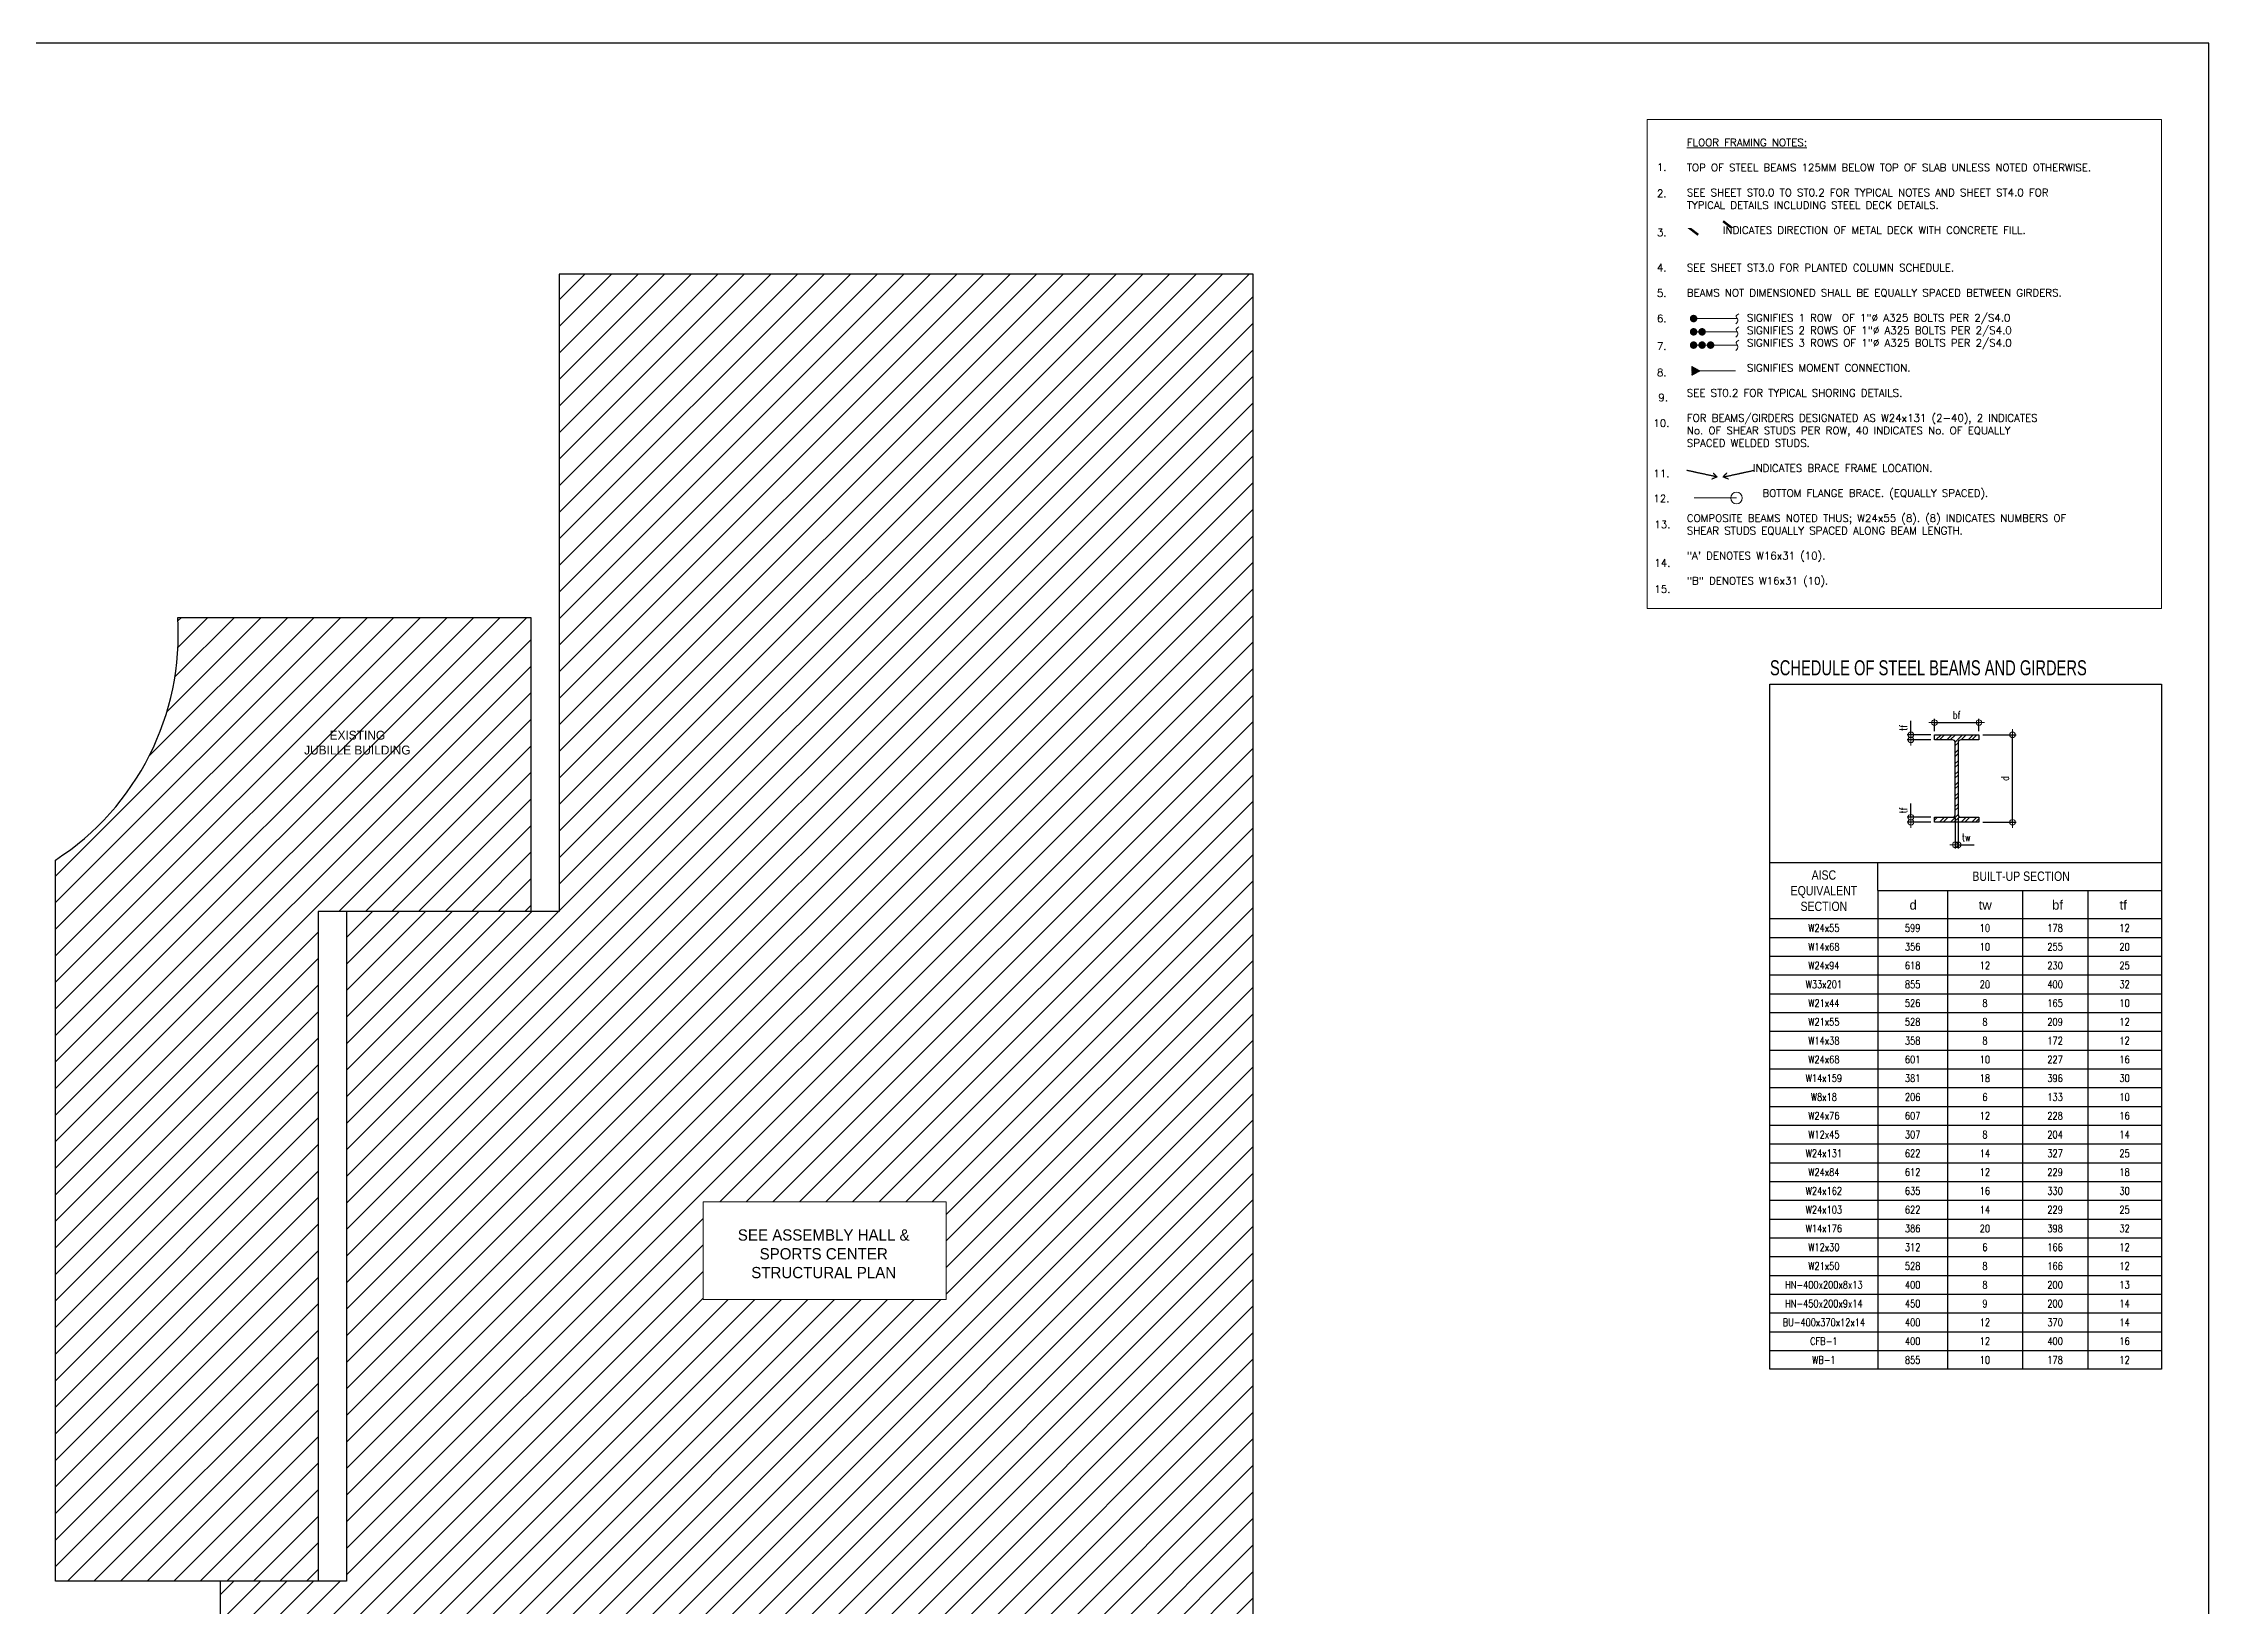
# Model space of a CAD drawing. Header units: millimetres. Extents: x 713683 to 908490, y -16030 to 119854.
# Drawn here: x 793242 to 908490, y 36602 to 119854 of the extents above; entities that cross this region are included whole.
import ezdxf
from ezdxf.enums import TextEntityAlignment as Align

# ---------------------------------------------------------------- set-up
doc = ezdxf.new("R2010")
doc.units = ezdxf.units.MM
doc.header["$MEASUREMENT"] = 0
doc.linetypes.add('HIDDEN', pattern=[0.375, 0.25, -0.125])
doc.linetypes.add('PHANTOM2', pattern=[1.25, 0.625, -0.125, 0.125, -0.125, 0.125, -0.125])
doc.layers.get('0').update_dxf_attribs({"lineweight": 0})
for name, color, linetype, lineweight in [('BOUNDARY', 2, 'Continuous', 30), ('HATCH', 8, 'Continuous', 5), ('S-ANNO-DIMS', 252, 'Continuous', 5), ('S-Anno-Symb', 143, 'PHANTOM2', 15), ('S-Anno-Text', 52, 'Continuous', 20), ('S-BRACE', 2, 'Continuous', 9), ('S-DETL-PATT', 9, 'Continuous', 9), ('TEXT', 2, 'Continuous', 20)]:
    doc.layers.add(name, color=color, linetype=linetype, lineweight=lineweight)
doc.layers.add('LINES', color=1, linetype='Continuous')
doc.layers.add('S-DETL-LN03', color=3, linetype='Continuous')
doc.styles.add('1', font='simplex8.shx', dxfattribs={"width": 0.8, "height": 400})
doc.styles.add('MMTX$0$ESMX$0$X-OPTA1D', font='x-opta1d')
doc.styles.add('ROMANS1', font='ROMANS.shx', dxfattribs={"height": 0.09375})
doc.styles.add('SIMPLEX', font='SIMPLEX.shx', dxfattribs={"width": 0.8, "height": 400})
doc.styles.add('TITLE1', font='HELV.shx', dxfattribs={"height": 500})
doc.dimstyles.new('DIM_200', dxfattribs={"dimtxt": 400, "dimasz": 2, "dimexe": 200, "dimexo": 200, "dimgap": 200, "dimtad": 1, "dimdec": 0, "dimrnd": 1, "dimzin": 1, "dimdsep": 46, "dimtxsty": 'SIMPLEX', "dimblk1": 'ESCADIM_ARW', "dimblk2": 'ESCADIM_ARW', "dimsah": 1, "dimcen": 50, "dimclrd": 251, "dimclre": 251, "dimclrt": 52, "dimazin": 0, "dimtfac": 1, "dimtdec": 0, "dimtofl": 0, "dimtmove": 0, "dimatfit": 3, "dimldrblk": 'ESCADIM_ARW', "dimfxl": 1, "dimtolj": 1, "dimtzin": 0, "dimarcsym": 0})
doc.dimstyles.new('ESCA', dxfattribs={"dimtxt": 300, "dimasz": 1, "dimexe": 100, "dimexo": 100, "dimgap": 100, "dimtad": 1, "dimdec": 0, "dimrnd": 1, "dimdsep": 46, "dimtxsty": '1', "dimblk1": 'ESCADIM_ARW', "dimblk2": 'ESCADIM_ARW', "dimsah": 1, "dimcen": 50, "dimclrd": 256, "dimclre": 256, "dimclrt": 52, "dimadec": 0, "dimazin": 0, "dimtfac": 1, "dimtdec": 0, "dimtofl": 0, "dimtmove": 0, "dimatfit": 3, "dimldrblk": 'ESCADIM_ARW', "dimfxl": 1, "dimtolj": 1, "dimtzin": 0, "dimarcsym": 0})

# ---------------------------------------------------------------- blocks, each defined once
blk = doc.blocks.new('ESCADIM_ARW')
at = {"color": 7}
blk.add_line((-150, 0), (150, 0), dxfattribs=at)
blk.add_circle((0, 0), 75, dxfattribs=at)
blk = doc.blocks.new('*D58')
at = {"layer": 'Defpoints', "color": 0, "ltscale": 0.05, "transparency": 16777216}
for p in [(893895, 83030), (896263, 83681), (896263, 83030)]:
    blk.add_point(p, dxfattribs=at)
at = {"layer": 'S-ANNO-DIMS', "color": 251, "lineweight": -2, "ltscale": 0.05, "transparency": 16777216}
for p, q in [((893895, 83230), (893895, 83881)), ((893897, 83681), (896261, 83681)), ((896263, 83230), (896263, 83881))]:
    blk.add_line(p, q, dxfattribs=at)
at = {"layer": 'S-ANNO-DIMS', "color": 251, "lineweight": -2, "ltscale": 0.05, "transparency": 16777216, "xscale": 2, "yscale": 2, "zscale": 2, "rotation": 180}
blk.add_blockref('ESCADIM_ARW', (893895, 83681), dxfattribs=at)
at = {"layer": 'S-ANNO-DIMS', "color": 251, "lineweight": -2, "ltscale": 0.05, "transparency": 16777216, "xscale": 2, "yscale": 2, "zscale": 2}
blk.add_blockref('ESCADIM_ARW', (896263, 83681), dxfattribs=at)
at = {"layer": 'S-ANNO-DIMS', "color": 52, "ltscale": 0.05, "transparency": 16777216, "insert": (895079, 84081), "char_height": 400, "attachment_point": 5, "style": 'SIMPLEX'}
blk.add_mtext('\\A1;bf', dxfattribs=at)
blk = doc.blocks.new('*D59')
at = {"layer": 'Defpoints', "color": 0, "ltscale": 0.05, "transparency": 16777216}
for p in [(896263, 83030), (898048, 83030), (896263, 78372)]:
    blk.add_point(p, dxfattribs=at)
at = {"layer": 'S-ANNO-DIMS', "color": 251, "lineweight": -2, "ltscale": 0.05, "transparency": 16777216}
for p, q in [((896463, 83030), (898248, 83030)), ((898048, 78374), (898048, 83028)), ((896463, 78372), (898248, 78372))]:
    blk.add_line(p, q, dxfattribs=at)
at = {"layer": 'S-ANNO-DIMS', "color": 251, "lineweight": -2, "ltscale": 0.05, "transparency": 16777216, "xscale": 2, "yscale": 2, "zscale": 2}
for p, rotation in [((898048, 83030), 90), ((898048, 78372), 270)]:
    blk.add_blockref('ESCADIM_ARW', p, dxfattribs=dict(at, rotation=rotation))
at = {"layer": 'S-ANNO-DIMS', "color": 52, "ltscale": 0.05, "transparency": 16777216, "insert": (897648, 80701), "char_height": 400, "attachment_point": 5, "rotation": 90, "style": 'SIMPLEX'}
blk.add_mtext('\\A1;d', dxfattribs=at)
blk = doc.blocks.new('*D60')
at = {"layer": 'Defpoints', "color": 0, "ltscale": 0.05, "transparency": 16777216}
for p in [(895005, 78784), (895153, 78784), (895153, 77172)]:
    blk.add_point(p, dxfattribs=at)
at = {"layer": 'S-ANNO-DIMS', "color": 251, "lineweight": -2, "ltscale": 0.05, "transparency": 16777216}
for p, q in [((895005, 78584), (895005, 76972)), ((895153, 78584), (895153, 76972)), ((895003, 77172), (895001, 77172)), ((895155, 77172), (896014, 77172))]:
    blk.add_line(p, q, dxfattribs=at)
at = {"layer": 'S-ANNO-DIMS', "color": 251, "lineweight": -2, "ltscale": 0.05, "transparency": 16777216, "xscale": 2, "yscale": 2, "zscale": 2}
blk.add_blockref('ESCADIM_ARW', (895005, 77172), dxfattribs=at)
at = {"layer": 'S-ANNO-DIMS', "color": 251, "lineweight": -2, "ltscale": 0.05, "transparency": 16777216, "xscale": 2, "yscale": 2, "zscale": 2, "rotation": 180}
blk.add_blockref('ESCADIM_ARW', (895153, 77172), dxfattribs=at)
at = {"layer": 'S-ANNO-DIMS', "color": 52, "ltscale": 0.05, "transparency": 16777216, "insert": (895586, 77572), "char_height": 400, "attachment_point": 5, "style": 'SIMPLEX'}
blk.add_mtext('\\A1;tw', dxfattribs=at)
blk = doc.blocks.new('*D56')
at = {"layer": 'Defpoints', "color": 0, "ltscale": 0.05, "transparency": 16777216}
for p in [(892642, 83030), (893895, 83030), (893895, 82763)]:
    blk.add_point(p, dxfattribs=at)
at = {"layer": 'S-ANNO-DIMS', "color": 251, "lineweight": -2, "ltscale": 0.05, "transparency": 16777216}
for p, q in [((893695, 83030), (892442, 83030)), ((892642, 83032), (892642, 83769)), ((893695, 82763), (892442, 82763)), ((892642, 82761), (892642, 82759))]:
    blk.add_line(p, q, dxfattribs=at)
at = {"layer": 'S-ANNO-DIMS', "color": 251, "lineweight": -2, "ltscale": 0.05, "transparency": 16777216, "xscale": 2, "yscale": 2, "zscale": 2}
for p, rotation in [((892642, 83030), 270), ((892642, 82763), 90)]:
    blk.add_blockref('ESCADIM_ARW', p, dxfattribs=dict(at, rotation=rotation))
at = {"layer": 'S-ANNO-DIMS', "color": 52, "ltscale": 0.05, "transparency": 16777216, "insert": (892242, 83402), "char_height": 400, "attachment_point": 5, "rotation": 90, "style": 'SIMPLEX'}
blk.add_mtext('\\A1;tf', dxfattribs=at)
blk = doc.blocks.new('*D57')
at = {"layer": 'Defpoints', "color": 0, "ltscale": 0.05, "transparency": 16777216}
for p in [(892642, 78639), (893895, 78639), (893895, 78372)]:
    blk.add_point(p, dxfattribs=at)
at = {"layer": 'S-ANNO-DIMS', "color": 251, "lineweight": -2, "ltscale": 0.05, "transparency": 16777216}
for p, q in [((893695, 78639), (892442, 78639)), ((893695, 78372), (892442, 78372)), ((892642, 78641), (892642, 79378)), ((892642, 78370), (892642, 78368))]:
    blk.add_line(p, q, dxfattribs=at)
at = {"layer": 'S-ANNO-DIMS', "color": 251, "lineweight": -2, "ltscale": 0.05, "transparency": 16777216, "xscale": 2, "yscale": 2, "zscale": 2}
for p, rotation in [((892642, 78639), 270), ((892642, 78372), 90)]:
    blk.add_blockref('ESCADIM_ARW', p, dxfattribs=dict(at, rotation=rotation))
at = {"layer": 'S-ANNO-DIMS', "color": 52, "ltscale": 0.05, "transparency": 16777216, "insert": (892242, 79011), "char_height": 400, "attachment_point": 5, "rotation": 90, "style": 'SIMPLEX'}
blk.add_mtext('\\A1;tf', dxfattribs=at)

msp = doc.modelspace()

# ---------------------------------------------------------------- hatches: boundary and pattern name
at = {"layer": 'HATCH', "ltscale": 0.05}
h = msp.add_hatch(dxfattribs=at)
h.set_pattern_fill('ANSI31', color=252, scale=8000)
h.set_pattern_definition([(45, (205125.9, 153881.6), (-707.1068, 707.1068), [])])
h.paths.add_polyline_path([(857642.95067, 107554.64777), (820696.26934, 107554.64777), (820696.26934, 73622.53533), (809375.60612, 73622.53533), (809375.60612, 37961.14559), (802658.98419, 37961.14559), (802658.98419, 8392.64134), (811660.31855, 8392.64134), (811660.31855, 4973.37652), (857642.95067, 4973.37652)])
h.paths.add_polyline_path([(828359.47145, 52959.81527), (828359.47145, 58161.07273), (841301.0477, 58161.07273), (841301.0477, 52959.81527)], flags=16)
h = msp.add_hatch(dxfattribs=at)
h.set_pattern_fill('ANSI31', color=56, scale=8000, style=0)
h.set_pattern_definition([(45, (407251.8, 0), (-707.1068, 707.1068), [])])
edge = h.paths.add_edge_path()
edge.add_line((819196.26934, 73622.53533), (807875.60612, 73622.53533))
edge.add_line((807875.60612, 73622.53533), (807875.60612, 37961.14559))
edge.add_line((807875.60612, 37961.14559), (793887.95764, 37961.14559))
edge.add_line((793887.95764, 37961.14559), (793887.95764, 76361.2484))
edge.add_arc((786106.67176, 88383.33174), 14320.57603, 302.9129377887, 363.6077278857)
edge.add_line((800398.868, 89284.45585), (819196.26934, 89284.45585))
edge.add_line((819196.26934, 89284.45585), (819196.26934, 73622.53533))
at = {"layer": 'S-Anno-Text'}
h = msp.add_hatch(color=1, dxfattribs=at)
h.paths.add_polyline_path([(880986.52353, 102641.45814), (880986.52353, 102408.57542), (881407.67899, 102408.57542)])
h.paths.add_polyline_path([(880986.52353, 102175.69271), (881407.67899, 102408.57542), (880986.52353, 102408.57542)])
at = {"layer": 'S-DETL-PATT'}
h = msp.add_hatch(dxfattribs=at)
h.set_pattern_fill('ANSI32', color=256, scale=1080, style=0)
h.set_pattern_definition([(45, (-780235.5, -12931.2), (-286.37825, 286.37825), []), (45, (-780044.6, -12931.2), (-286.37825, 286.37825), [])])
h.paths.add_polyline_path([(896263.33102, 83030.12566), (893895.03502, 83030.12566), (893895.03502, 82763.12086), (894860.64142, 82763.12086, -0.4142135624), (895005.11662, 82618.64566), (895005.11662, 78783.65206, -0.4142135624), (894860.64142, 78639.17686), (893895.03502, 78639.17686), (893895.03502, 78372.17206), (895079.18302, 78372.17206), (896263.33102, 78372.17206), (896263.33102, 78639.17686), (895297.72462, 78639.17686, -0.4142135624), (895153.24942, 78783.65206), (895153.24942, 82618.64566, -0.4142135624), (895297.72462, 82763.12086), (896263.33102, 82763.12086)])

# ---------------------------------------------------------------- linework, layer by layer
at = {"ltscale": 0.05, "elevation": 0.00001}
msp.add_lwpolyline([(828359.47145, 52959.81527), (841301.0477, 52959.81527), (841301.0477, 58161.07273), (828359.47145, 58161.07273)], close=True, dxfattribs=at)
at = {"layer": 'BOUNDARY', "ltscale": 0.05, "elevation": 0}
msp.add_lwpolyline([(802658.98419, 8392.64134), (811660.31855, 8392.64134), (811660.31855, 4973.37652), (857642.95067, 4973.37652), (857642.95067, 107554.64777), (820696.26934, 107554.64777), (820696.26934, 73622.53533), (809375.60612, 73622.53533), (809375.60612, 37961.14559), (802658.98419, 37961.14559)], close=True, dxfattribs=at)
at = {"layer": 'BOUNDARY', "ltscale": 0.05, "elevation": 0.00001}
msp.add_lwpolyline([(819196.26934, 73622.53533), (807875.60612, 73622.53533), (807875.60612, 37961.14559), (793887.95764, 37961.14559), (793887.95764, 76361.2484, 0.2712010963), (800398.868, 89284.45585), (819196.26934, 89284.45585)], format="xyb", close=True, dxfattribs=at)
at = {"layer": 'Defpoints', "ltscale": 0.05, "elevation": 0.00004}
msp.add_lwpolyline([(713682.58782, -16029.97309), (908490.03124, -16029.97309), (908490.03124, 119854.23107), (713682.58782, 119854.23107)], close=True, dxfattribs=at)
at = {"layer": 'LINES', "color": 2, "linetype": 'Continuous', "lineweight": -3}
for p, q in [((905974.72337, 76210.38094, 0.00004), (885133.71495, 76210.38094, 0.00004)), ((890884.71898, 74734.99998, 0.00004), (890884.71898, 76210.38094, 0.00004)), ((890884.71898, 74734.99998, 0.00004), (905974.72337, 74734.99998, 0.00004)), ((885133.71495, 73243.23012, 0.00004), (905974.72337, 73243.23012, 0.00004))]:
    msp.add_line(p, q, dxfattribs=at)
at = {"layer": 'LINES', "linetype": 'Continuous', "lineweight": -3}
for p, q in [((890884.71898, 74734.99998, 0.00004), (890884.71898, 49243.23012, 0.00004)), ((894585.05202, 74734.99998, 0.00004), (894585.05202, 49243.23012, 0.00004)), ((898576.8103, 74734.99998, 0.00004), (898576.8103, 49243.23012, 0.00004)), ((902054.63396, 74734.99998, 0.00004), (902054.63396, 49243.23012, 0.00004)), ((885133.71495, 72243.23012, 0.00004), (905974.72337, 72243.23012, 0.00004)), ((885133.71495, 71243.23012, 0.00004), (905974.72337, 71243.23012, 0.00004)), ((885133.71495, 70243.23012, 0.00004), (905974.72337, 70243.23012, 0.00004)), ((885133.71495, 69243.23012, 0.00004), (905974.72337, 69243.23012, 0.00004)), ((885133.71495, 68243.23012, 0.00004), (905974.72337, 68243.23012, 0.00004)), ((885133.71495, 67243.23012, 0.00004), (905974.72337, 67243.23012, 0.00004)), ((885133.71495, 66243.23012, 0.00004), (905974.72337, 66243.23012, 0.00004)), ((885133.71495, 65243.23012, 0.00004), (905974.72337, 65243.23012, 0.00004)), ((885133.71495, 64243.23012, 0.00004), (905974.72337, 64243.23012, 0.00004)), ((885133.71495, 63243.23012, 0.00004), (905974.72337, 63243.23012, 0.00004)), ((885133.71495, 62243.23012, 0.00004), (905974.72337, 62243.23012, 0.00004)), ((885133.71495, 61243.23012, 0.00004), (905974.72337, 61243.23012, 0.00004)), ((885133.71495, 60243.23012, 0.00004), (905974.72337, 60243.23012, 0.00004)), ((885133.71495, 59243.23012, 0.00004), (905974.72337, 59243.23012, 0.00004)), ((885133.71495, 58243.23012, 0.00004), (905974.72337, 58243.23012, 0.00004)), ((885133.71495, 57243.23012, 0.00004), (905974.72337, 57243.23012, 0.00004)), ((885133.71495, 56243.23012, 0.00004), (905974.72337, 56243.23012, 0.00004)), ((885133.71495, 55243.23012, 0.00004), (905974.72337, 55243.23012, 0.00004)), ((885133.71495, 54243.23012, 0.00004), (905974.72337, 54243.23012, 0.00004)), ((885133.71495, 53243.23012, 0.00004), (905974.72337, 53243.23012, 0.00004)), ((885133.71495, 52243.23012, 0.00004), (905974.72337, 52243.23012, 0.00004)), ((885133.71495, 51243.23012, 0.00004), (905974.72337, 51243.23012, 0.00004)), ((885133.71495, 50243.23012, 0.00004), (905974.72337, 50243.23012, 0.00004))]:
    msp.add_line(p, q, dxfattribs=at)
at = {"layer": 'LINES', "color": 2, "linetype": 'Continuous', "lineweight": -3, "elevation": 0.00004}
msp.add_lwpolyline([(885133.71495, 85726.0199), (905974.72337, 85726.0199), (905974.72337, 49243.23012), (885133.71495, 49243.23012)], close=True, dxfattribs=at)
at = {"layer": 'S-Anno-Symb'}
for p, q in [((881407.67899, 102408.57542, 0.00004), (880986.52353, 102641.45814, 0.00004)), ((880986.52353, 102641.45814, 0.00004), (880986.52353, 102408.57542, 0.00004)), ((881407.67899, 102408.57542, 0.00004), (880986.52353, 102175.69271, 0.00004)), ((880986.52353, 102175.69271, 0.00004), (880986.52353, 102408.57542, 0.00004))]:
    msp.add_line(p, q, dxfattribs=at)
at = {"layer": 'S-Anno-Text', "color": 1}
for p, q in [((883397.55862, 105195.35106, 0.00004), (881075.94283, 105195.35106, 0.00004)), ((883397.55862, 104489.18247, 0.00004), (881075.94283, 104489.18247, 0.00004)), ((883397.55862, 103783.01387, 0.00004), (881075.94283, 103783.01387, 0.00004)), ((880986.52353, 102641.45814, 0.00004), (881407.67899, 102408.57542, 0.00004)), ((883308.13932, 102408.57542, 0.00004), (880986.52353, 102408.57542, 0.00004)), ((881104.59137, 95641.23533, -213.47857), (883359.95296, 95641.23533, -213.47857))]:
    msp.add_line(p, q, dxfattribs=at)
at = {"layer": 'S-Anno-Text', "elevation": 0.00004}
msp.add_lwpolyline([(878605.33911, 115794.23109), (905974.72337, 115794.23109), (905974.72337, 89749.77506), (878605.33911, 89749.77506)], close=True, dxfattribs=at)
at = {"layer": 'S-Anno-Text', "color": 2, "elevation": 0.00004}
msp.add_lwpolyline([(882646.5883, 110379.14663, 124.998, 124.998, 0), (883117.57643, 110016.60306, 0, 0, 0), (880850.89504, 110016.60306, 124.998, 124.998, 0), (881321.88317, 109654.05949, 124.998, 124.998, 0)], format="xyseb", dxfattribs=at)
at = {"layer": 'S-Anno-Text', "color": 1, "const_width": 200, "elevation": 0.00004}
for points in [[(880975.94283, 105195.35106, 1), (881175.94283, 105195.35106, 1)], [(880975.94283, 104489.18247, 1), (881175.94283, 104489.18247, 1)], [(880975.94283, 103783.01387, 1), (881175.94283, 103783.01387, 1)], [(881428.11077, 104489.18247, 1), (881628.11077, 104489.18247, 1)], [(881428.11077, 103783.01387, 1), (881628.11077, 103783.01387, 1)], [(881880.2787, 103783.01387, 1), (882080.2787, 103783.01387, 1)]]:
    msp.add_lwpolyline(points, format="xyb", close=True, dxfattribs=at)
at = {"layer": 'S-Anno-Text', "color": 1}
msp.add_circle((883359.95296, 95641.23533, -213.47857), 308.79536, dxfattribs=at)
for points in [[(883485.93959, 105454.39524, 0.00004), (883336.45415, 105300.26027, 0.00004), (883432.17276, 105134.47079, 0.00004), (883328.47715, 104908.99475, 0.00004)], [(883485.93959, 104748.22664, 0.00004), (883336.45415, 104594.09168, 0.00004), (883432.17276, 104428.30219, 0.00004), (883328.47715, 104202.82615, 0.00004)], [(883485.93959, 104042.05805, 0.00004), (883336.45415, 103887.92308, 0.00004), (883432.17276, 103722.1336, 0.00004), (883328.47715, 103496.65756, 0.00004)]]:
    msp.add_spline(points, degree=3, dxfattribs=at)
at = {"layer": 'S-DETL-LN03', "elevation": 0.00004}
msp.add_lwpolyline([(895079.18302, 78372.17206), (893895.03502, 78372.17206), (893895.03502, 78639.17686), (894860.64142, 78639.17686, 0.4142135624), (895005.11662, 78783.65206), (895005.11662, 82618.64566, 0.4142135624), (894860.64142, 82763.12086), (893895.03502, 82763.12086), (893895.03502, 83030.12566), (896263.33102, 83030.12566), (896263.33102, 82763.12086), (895297.72462, 82763.12086, 0.4142135624), (895153.24942, 82618.64566), (895153.24942, 78783.65206, 0.4142135624), (895297.72462, 78639.17686), (896263.33102, 78639.17686), (896263.33102, 78372.17206), (895079.18302, 78372.17206)], format="xyb", dxfattribs=at)

# ---------------------------------------------------------------- texts
at = {"color": 7, "ltscale": 0.05, "width": 11058.6068377, "attachment_point": 5, "style": 'MMTX$0$ESMX$0$X-OPTA1D'}
for s, insert, char_height in [('EXISTING \\PJUBILLE BUILDING', (809956.3871, 82610.86355, 0.00001), 473.4903139), ('SEE ASSEMBLY HALL & SPORTS CENTER STRUCTURAL PLAN', (834777.26152, 55391.46351, 0.00001), 600)]:
    msp.add_mtext(s, dxfattribs=dict(at, insert=insert, char_height=char_height))
at = {"layer": 'S-Anno-Text', "style": 'ROMANS1'}
for s, p in [('1.', (879635.75687, 113458.16934, 0.00004)), ('2.', (879635.75687, 112060.60938, 0.00004)), ('3.', (879635.75687, 109979.25839, 0.00004)), ('4.', (879635.75687, 108103.91552, 0.00004)), ('5.', (879635.75687, 106757.27503, 0.00004)), ('6.', (879635.75687, 105398.24218, 0.00004)), ('7.', (879635.75687, 103925.628, 0.00004)), ('8.', (879635.75687, 102524.91603, 0.00004)), ('9.', (879713.44845, 101193.72372, -106.73926)), ('10.', (879791.14002, 99828.02154, -213.47857)), ('11.', (879791.14002, 97145.23865, -213.47857)), ('12.', (879791.14002, 95812.61408, -213.47857)), ('13.', (879842.98338, 94428.15426, -213.47853)), ('14.', (879842.98338, 92383.06736, -213.47853)), ('15.', (879842.98338, 90985.84132, -213.47853))]:
    msp.add_text(s, height=400, dxfattribs=at).set_placement(p, align=Align.TOP_RIGHT)
at = {"layer": 'S-Anno-Text', "attachment_point": 1}
for s, insert, char_height, width, style in [('\\A1;{\\L\\C1;FLOOR FRAMING NOTES:\\l \\P\\P}TOP OF STEEL BEAMS 125MM BELOW TOP OF SLAB UNLESS NOTED OTHERWISE.\\P\\PSEE SHEET ST0.0 TO ST0.2 FOR TYPICAL NOTES AND SHEET ST4.0 FOR \\PTYPICAL DETAILS INCLUDING STEEL DECK DETAILS. \\P\\P       INDICATES DIRECTION OF METAL DECK WITH CONCRETE FILL.\\P\\P\\PSEE SHEET ST3.0 FOR PLANTED COLUMN SCHEDULE. \\P\\PBEAMS NOT DIMENSIONED SHALL BE EQUALLY SPACED BETWEEN GIRDERS. \\P\\P^I^ISIGNIFIES 1 ROW  OF 1"%%C A325 BOLTS PER 2/S4.0\\P^I^ISIGNIFIES 2 ROWS OF 1"%%C A325 BOLTS PER 2/S4.0\\P^I^ISIGNIFIES 3 ROWS OF 1"%%C A325 BOLTS PER 2/S4.0\\P\\P^I^ISIGNIFIES MOMENT CONNECTION.\\P\\PSEE ST0.2 FOR TYPICAL SHORING DETAILS.\\P\\PFOR BEAMS/GIRDERS DESIGNATED AS W24x131 (2-40), 2 INDICATES\\PNo. OF SHEAR STUDS PER ROW, 40 INDICATES No. OF EQUALLY\\PSPACED WELDED STUDS.\\P\\P^I       INDICATES BRACE FRAME LOCATION.\\P\\P^I^I   BOTTOM FLANGE BRACE. (EQUALLY SPACED).\\P\\PCOMPOSITE BEAMS NOTED THUS; W24x55 (8). (8) INDICATES NUMBERS OF\\PSHEAR STUDS EQUALLY SPACED ALONG BEAM LENGTH.\\P\\P"A\' DENOTES W16x31 (10).\\P\\P"B" DENOTES W16x31 (10).', (880715.81348, 114771.45269, 0.00004), 400, 25187.5, 'ROMANS1'), ('{\\W0.7;SCHEDULE OF STEEL BEAMS AND GIRDERS}', (885138.28583, 87000.05501, 0.00004), 800, 27388.9591982, 'TITLE1')]:
    msp.add_mtext(s, dxfattribs=dict(at, insert=insert, char_height=char_height, width=width, style=style))
at = {"layer": 'S-Anno-Text', "color": 7, "char_height": 500, "attachment_point": 5, "style": 'TITLE1'}
for s, insert, width in [('{\\W0.8;AISC EQUIVALENT SECTION}', (888009.21697, 74726.80553, 0.00004), 4130.7408554), ('{\\W0.8;BUILT-UP SECTION}', (898504.95783, 75497.94785, 0.00004), 8446.7631969), ('d', (892762.29573, 73966.3362, 0.00004), 4130.7408554), ('tw', (896596.64468, 73966.3362, 0.00004), 4130.7408554), ('bf', (900446.28059, 73966.3362, 0.00004), 4130.7408554), ('tf', (903939.79031, 73966.3362, 0.00004), 4130.7408554)]:
    msp.add_mtext(s, dxfattribs=dict(at, insert=insert, width=width))
at = {"layer": 'TEXT', "char_height": 400, "width": 22904.45084, "attachment_point": 5, "style": '1'}
for s, insert in [('\\A1;{\\W0.8;W24x55}', (888009.21697, 72743.23012, 0.00004)), ('\\A1;{\\W0.8;599}', (892734.8855, 72743.23012, 0.00004)), ('\\A1;{\\W0.8;10}', (896580.93116, 72743.23012, 0.00004)), ('\\A1;{\\W0.8;178}', (900315.72213, 72743.23012, 0.00004)), ('\\A1;{\\W0.8;12}', (904014.67867, 72743.23012, 0.00004)), ('\\A1;{\\W0.8;W14x68}', (888009.21697, 71743.23012, 0.00004)), ('\\A1;{\\W0.8;356}', (892734.8855, 71743.23012, 0.00004)), ('\\A1;{\\W0.8;10}', (896580.93116, 71743.23012, 0.00004)), ('\\A1;{\\W0.8;255}', (900315.72213, 71743.23012, 0.00004)), ('\\A1;{\\W0.8;20}', (904014.67867, 71743.23012, 0.00004)), ('\\A1;{\\W0.8;W24x94}', (888009.21697, 70743.23012, 0.00004)), ('\\A1;{\\W0.8;618}', (892734.8855, 70743.23012, 0.00004)), ('\\A1;{\\W0.8;12}', (896580.93116, 70743.23012, 0.00004)), ('\\A1;{\\W0.8;230}', (900315.72213, 70743.23012, 0.00004)), ('\\A1;{\\W0.8;25}', (904014.67867, 70743.23012, 0.00004)), ('\\A1;{\\W0.8;W33x201}', (888009.21697, 69743.23012, 0.00004)), ('\\A1;{\\W0.8;855}', (892734.8855, 69743.23012, 0.00004)), ('\\A1;{\\W0.8;20}', (896580.93116, 69743.23012, 0.00004)), ('\\A1;{\\W0.8;400}', (900315.72213, 69743.23012, 0.00004)), ('\\A1;{\\W0.8;32}', (904014.67867, 69743.23012, 0.00004)), ('\\A1;{\\W0.8;W21x44}', (888009.21697, 68743.23012, 0.00004)), ('\\A1;{\\W0.8;526}', (892734.8855, 68743.23012, 0.00004)), ('\\A1;{\\W0.8;8}', (896580.93116, 68743.23012, 0.00004)), ('\\A1;{\\W0.8;165}', (900315.72213, 68743.23012, 0.00004)), ('\\A1;{\\W0.8;10}', (904014.67867, 68743.23012, 0.00004)), ('\\A1;{\\W0.8;W21x55}', (888009.21697, 67743.23012, 0.00004)), ('\\A1;{\\W0.8;W14x38}', (888009.21697, 66743.23012, 0.00004)), ('\\A1;{\\W0.8;528}', (892734.8855, 67743.23012, 0.00004)), ('\\A1;{\\W0.8;358}', (892734.8855, 66743.23012, 0.00004)), ('\\A1;{\\W0.8;8}', (896580.93116, 67743.23012, 0.00004)), ('\\A1;{\\W0.8;8}', (896580.93116, 66743.23012, 0.00004)), ('\\A1;{\\W0.8;209}', (900315.72213, 67743.23012, 0.00004)), ('\\A1;{\\W0.8;172}', (900315.72213, 66743.23012, 0.00004)), ('\\A1;{\\W0.8;12}', (904014.67867, 67743.23012, 0.00004)), ('\\A1;{\\W0.8;12}', (904014.67867, 66743.23012, 0.00004)), ('\\A1;{\\W0.8;W24x68}', (888009.21697, 65743.23012, 0.00004)), ('\\A1;{\\W0.8;601}', (892734.8855, 65743.23012, 0.00004)), ('\\A1;{\\W0.8;10}', (896580.93116, 65743.23012, 0.00004)), ('\\A1;{\\W0.8;227}', (900315.72213, 65743.23012, 0.00004)), ('\\A1;{\\W0.8;16}', (904014.67867, 65743.23012, 0.00004)), ('\\A1;{\\W0.8;W14x159}', (888009.21697, 64743.23012, 0.00004)), ('\\A1;{\\W0.8;381}', (892734.8855, 64743.23012, 0.00004)), ('\\A1;{\\W0.8;18}', (896580.93116, 64743.23012, 0.00004)), ('\\A1;{\\W0.8;396}', (900315.72213, 64743.23012, 0.00004)), ('\\A1;{\\W0.8;30}', (904014.67867, 64743.23012, 0.00004)), ('\\A1;{\\W0.8;W8x18}', (888009.21697, 63743.23012, 0.00004)), ('\\A1;{\\W0.8;206}', (892734.8855, 63743.23012, 0.00004)), ('\\A1;{\\W0.8;6}', (896580.93116, 63743.23012, 0.00004)), ('\\A1;{\\W0.8;133}', (900315.72213, 63743.23012, 0.00004)), ('\\A1;{\\W0.8;10}', (904014.67867, 63743.23012, 0.00004)), ('\\A1;{\\W0.8;W24x76}', (888009.21697, 62743.23012, 0.00004)), ('\\A1;{\\W0.8;607}', (892734.8855, 62743.23012, 0.00004)), ('\\A1;{\\W0.8;12}', (896580.93116, 62743.23012, 0.00004)), ('\\A1;{\\W0.8;228}', (900315.72213, 62743.23012, 0.00004)), ('\\A1;{\\W0.8;16}', (904014.67867, 62743.23012, 0.00004)), ('\\A1;{\\W0.8;W12x45}', (888009.21697, 61743.23012, 0.00004)), ('\\A1;{\\W0.8;307}', (892734.8855, 61743.23012, 0.00004)), ('\\A1;{\\W0.8;8}', (896580.93116, 61743.23012, 0.00004)), ('\\A1;{\\W0.8;204}', (900315.72213, 61743.23012, 0.00004)), ('\\A1;{\\W0.8;14}', (904014.67867, 61743.23012, 0.00004)), ('\\A1;{\\W0.8;W24x131}', (888009.21697, 60743.23012, 0.00004)), ('\\A1;{\\W0.8;W24x84}', (888009.21697, 59743.23012, 0.00004)), ('\\A1;{\\W0.8;622}', (892734.8855, 60743.23012, 0.00004)), ('\\A1;{\\W0.8;612}', (892734.8855, 59743.23012, 0.00004)), ('\\A1;{\\W0.8;14}', (896580.93116, 60743.23012, 0.00004)), ('\\A1;{\\W0.8;12}', (896580.93116, 59743.23012, 0.00004)), ('\\A1;{\\W0.8;327}', (900315.72213, 60743.23012, 0.00004)), ('\\A1;{\\W0.8;229}', (900315.72213, 59743.23012, 0.00004)), ('\\A1;{\\W0.8;25}', (904014.67867, 60743.23012, 0.00004)), ('\\A1;{\\W0.8;18}', (904014.67867, 59743.23012, 0.00004)), ('\\A1;{\\W0.8;W24x162}', (888009.21697, 58743.23012, 0.00004)), ('\\A1;{\\W0.8;635}', (892734.8855, 58743.23012, 0.00004)), ('\\A1;{\\W0.8;16}', (896580.93116, 58743.23012, 0.00004)), ('\\A1;{\\W0.8;330}', (900315.72213, 58743.23012, 0.00004)), ('\\A1;{\\W0.8;30}', (904014.67867, 58743.23012, 0.00004)), ('\\A1;{\\W0.8;W24x103}', (888009.21697, 57743.23012, 0.00004)), ('\\A1;{\\W0.8;622}', (892734.8855, 57743.23012, 0.00004)), ('\\A1;{\\W0.8;14}', (896580.93116, 57743.23012, 0.00004)), ('\\A1;{\\W0.8;229}', (900315.72213, 57743.23012, 0.00004)), ('\\A1;{\\W0.8;25}', (904014.67867, 57743.23012, 0.00004)), ('\\A1;{\\W0.8;W14x176}', (888009.21697, 56743.23012, 0.00004)), ('\\A1;{\\W0.8;386}', (892734.8855, 56743.23012, 0.00004)), ('\\A1;{\\W0.8;20}', (896580.93116, 56743.23012, 0.00004)), ('\\A1;{\\W0.8;398}', (900315.72213, 56743.23012, 0.00004)), ('\\A1;{\\W0.8;32}', (904014.67867, 56743.23012, 0.00004)), ('\\A1;{\\W0.8;W12x30}', (888009.21697, 55743.23012, 0.00004)), ('\\A1;{\\W0.8;312}', (892734.8855, 55743.23012, 0.00004)), ('\\A1;{\\W0.8;6}', (896580.93116, 55743.23012, 0.00004)), ('\\A1;{\\W0.8;166}', (900315.72213, 55743.23012, 0.00004)), ('\\A1;{\\W0.8;12}', (904014.67867, 55743.23012, 0.00004)), ('\\A1;{\\W0.8;W21x50}', (888009.21697, 54743.23012, 0.00004)), ('\\A1;{\\W0.8;528}', (892734.8855, 54743.23012, 0.00004)), ('\\A1;{\\W0.8;8}', (896580.93116, 54743.23012, 0.00004)), ('\\A1;{\\W0.8;166}', (900315.72213, 54743.23012, 0.00004)), ('\\A1;{\\W0.8;12}', (904014.67867, 54743.23012, 0.00004)), ('\\A1;{\\W0.8;HN-400x200x8x13}', (888009.21697, 53743.23012, 0.00004)), ('\\A1;{\\W0.8;400}', (892734.8855, 53743.23012, 0.00004)), ('\\A1;{\\W0.8;8}', (896580.93116, 53743.23012, 0.00004)), ('\\A1;{\\W0.8;200}', (900315.72213, 53743.23012, 0.00004)), ('\\A1;{\\W0.8;13}', (904014.67867, 53743.23012, 0.00004)), ('\\A1;{\\W0.8;BU-400x370x12x14}', (888009.21697, 51743.23012, 0.00004)), ('\\A1;{\\W0.8;HN-450x200x9x14}', (888009.21697, 52743.23012, 0.00004)), ('\\A1;{\\W0.8;450}', (892734.8855, 52743.23012, 0.00004)), ('\\A1;\\pxt26;{\\W0.8;400}', (892734.8855, 51743.23012, 0.00004)), ('\\A1;{\\W0.8;12}', (896580.93116, 51743.23012, 0.00004)), ('\\A1;{\\W0.8;9}', (896580.93116, 52743.23012, 0.00004)), ('\\A1;{\\W0.8;200}', (900315.72213, 52743.23012, 0.00004)), ('\\A1;{\\W0.8;370}', (900315.72213, 51743.23012, 0.00004)), ('\\A1;{\\W0.8;14}', (904014.67867, 52743.23012, 0.00004)), ('\\A1;{\\W0.8;14}', (904014.67867, 51743.23012, 0.00004)), ('\\A1;{\\W0.8;CFB-1}', (888009.21697, 50743.23012, 0.00004)), ('\\A1;{\\W0.8;400}', (892734.8855, 50743.23012, 0.00004)), ('\\A1;{\\W0.8;12}', (896580.93116, 50743.23012, 0.00004)), ('\\A1;{\\W0.8;400}', (900315.72213, 50743.23012, 0.00004)), ('\\A1;{\\W0.8;16}', (904014.67867, 50743.23012, 0.00004)), ('\\A1;{\\W0.8;WB-1}', (888009.21697, 49743.23012, 0.00004)), ('\\A1;{\\W0.8;855}', (892734.8855, 49743.23012, 0.00004)), ('\\A1;{\\W0.8;10}', (896580.93116, 49743.23012, 0.00004)), ('\\A1;{\\W0.8;178}', (900315.72213, 49743.23012, 0.00004)), ('\\A1;{\\W0.8;12}', (904014.67867, 49743.23012, 0.00004))]:
    msp.add_mtext(s, dxfattribs=dict(at, insert=insert))

# ---------------------------------------------------------------- dimensions: what is measured, and where the dimension line sits
at = {"layer": 'S-ANNO-DIMS', "ltscale": 0.05}
for base, p1, p2, text, picture, middle in [((896263.33102, 83681.15094, 0.00004), (893895.03502, 83030.12566, 0.00004), (896263.33102, 83030.12566, 0.00004), 'bf', '*D58', (895079.18302, 84081.15094, 0.00004)), ((895153.24942, 77172.17144, 0.00004), (895005.11662, 78783.65206, 0.00004), (895153.24942, 78783.65206, 0.00004), 'tw', '*D60', (895585.82085, 77572.17144, 0.00004))]:
    dim = msp.add_linear_dim(base=base, p1=p1, p2=p2, text=text, dimstyle='DIM_200', dxfattribs=at)
    dim.commit()
    dim.dimension.update_dxf_attribs({"geometry": picture, "text_midpoint": middle})
for base, p1, p2, text, picture, middle in [((892642.35557, 83030.12566, 0.00004), (893895.03502, 82763.12086, 0.00004), (893895.03502, 83030.12566, 0.00004), 'tf', '*D56', (892242.35557, 83401.74471, 0.00004)), ((898048.20125, 83030.12566, 0.00004), (896263.33102, 78372.17206, 0.00004), (896263.33102, 83030.12566, 0.00004), 'd', '*D59', (897648.20125, 80701.14886, 0.00004)), ((892642.35557, 78639.17686, 0.00004), (893895.03502, 78372.17206, 0.00004), (893895.03502, 78639.17686, 0.00004), 'tf', '*D57', (892242.35557, 79010.79591, 0.00004))]:
    dim = msp.add_linear_dim(base=base, p1=p1, p2=p2, angle=90, text=text, dimstyle='DIM_200', dxfattribs=at)
    dim.commit()
    dim.dimension.update_dxf_attribs({"geometry": picture, "text_midpoint": middle})

# ---------------------------------------------------------------- leaders
at = {"layer": 'S-BRACE', "linetype": 'HIDDEN'}
for points in [[(882316.61123, 96760.91983, -213.47857), (880702.56608, 97109.31617, -213.47857)], [(882645.54538, 96760.91983, -213.47857), (884259.59053, 97109.31617, -213.47857)]]:
    msp.add_leader(points, dimstyle='ESCA', override={"dimasz": 250, "dimldrblk": 'Open90'}, dxfattribs=at)

doc.saveas('drawing.dxf')
